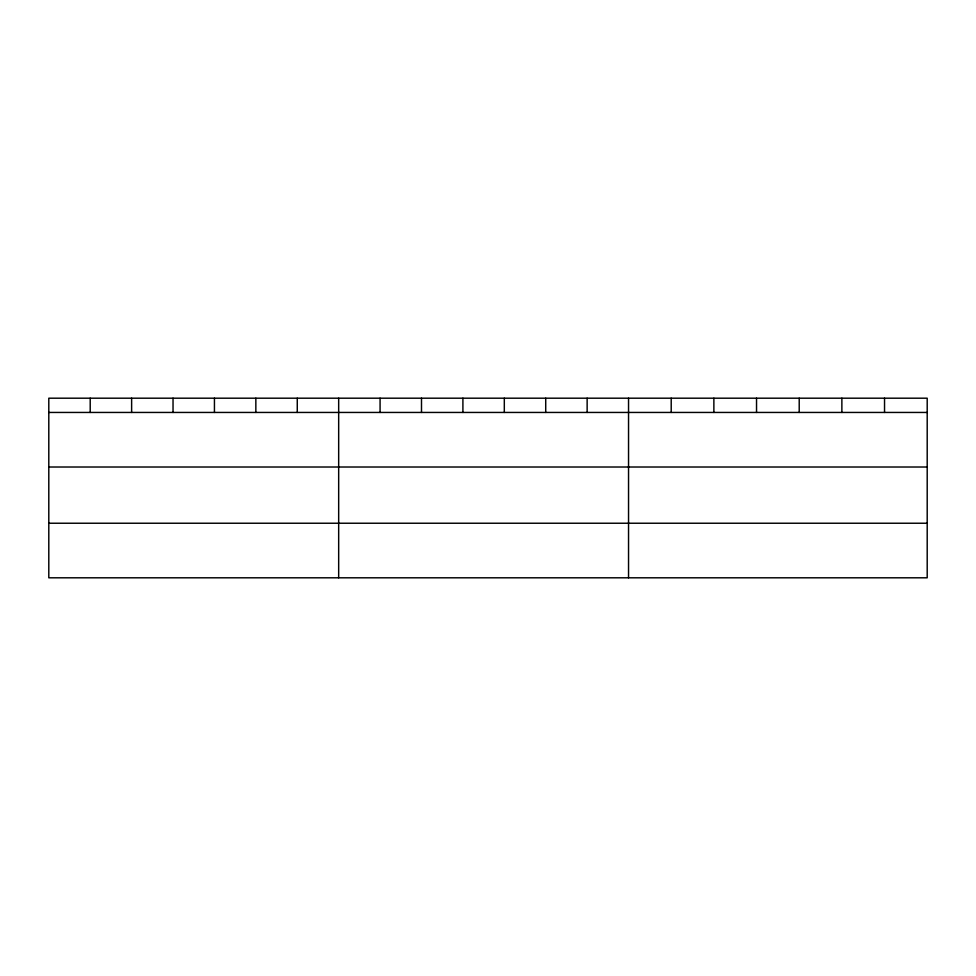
<?xml version="1.0" encoding="UTF-8"?>
<svg xmlns="http://www.w3.org/2000/svg" width="976" height="976" viewBox="0 0 976 976"><rect width="100%" height="100%" fill="white"/><g stroke="black" fill="none" stroke-linecap="round" stroke-linejoin="round"><path stroke-width="1.46" d="M927.2 467.016L927.2 398.196L48.8 398.196L48.8 577.804L927.2 577.804L927.2 467.016L48.8 467.016M48.8 412.445L927.2 412.445M48.8 523.234L927.2 523.234M884.537 398.196L884.537 412.445M841.873 398.196L841.873 412.445M799.21 398.196L799.21 412.445M756.534 398.196L756.534 412.445M713.871 398.196L713.871 412.445M671.207 398.196L671.207 412.445M628.544 398.196L628.544 577.804M587.137 398.196L587.137 412.445M545.718 398.196L545.718 412.445M504.311 398.196L504.311 412.445M462.905 398.196L462.905 412.445M421.498 398.196L421.498 412.445M380.079 398.196L380.079 412.445M338.672 398.196L338.672 577.804M297.265 398.196L297.265 412.445M255.846 398.196L255.846 412.445M214.439 398.196L214.439 412.445M173.033 398.196L173.033 412.445M131.626 398.196L131.626 412.445M90.207 398.196L90.207 412.445"/></g></svg>
